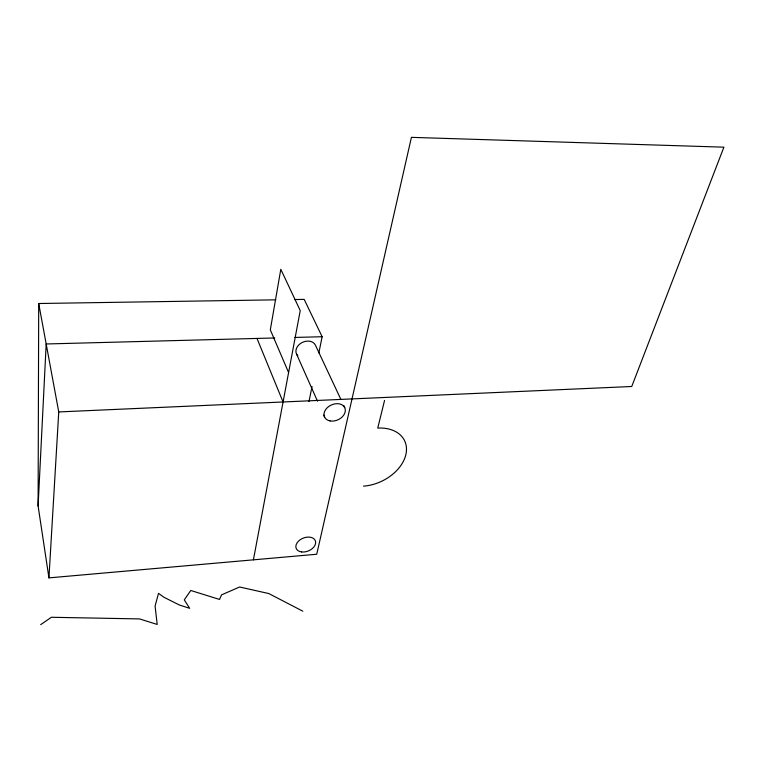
<?xml version="1.0" encoding="UTF-8"?>
<svg xmlns="http://www.w3.org/2000/svg" width="762" height="762" viewBox="0 0 762 762"><rect width="100%" height="100%" fill="white"/><g stroke="black" fill="none" stroke-linecap="round" stroke-linejoin="round"><path stroke-width="1.14" d="M38.7 303.514L58.75 411.937L631.746 386.496L723.9 147.171L411.423 137.35L316.735 554.25L48.939 577.882L38.1 505.92L38.7 303.514L275.749 299.837M38.1 505.92L46.187 343.976L274.758 337.966M48.939 577.882L58.75 411.937M253.413 559.841L300.238 310.601L280.807 269.291L270.31 329.86L288.598 372.551M308.981 401.584L312.039 386.524M318.849 352.939L322.135 336.728L304.19 299.39L294.713 299.542M384.553 400.441L377.752 428.073A38.062 26.699 -25.4 0 1 405.784 454.943A38.062 26.699 -25.4 0 1 363.464 486.137M40.681 624.649L51.378 617.277L139.522 618.915L157.201 624.449L155.086 606.076L158.506 593.35L163.801 597.189L179.27 604.952L189.671 608.314L184.28 599.885L190.767 590.474L219.532 599.446L221.552 594.865L239.611 586.997L268.786 593.55L302.819 611.191M294.894 337.442L322.135 336.728M340.766 399.164L315.401 345.11A10.439 8.011 -24.5 0 0 301.228 343.014A10.439 8.011 -24.5 0 0 297.799 355.787M343.748 405.517L344.738 407.641M296.551 354.092L317.506 401.174M323.698 415.09L324.65 417.233M256.994 338.433L283.064 401.974M330.06 420.929A11.135 8.134 -24.7 0 0 345.31 409.699A11.135 8.134 -24.7 0 0 328.651 406.546A11.135 8.134 -24.7 0 0 330.06 420.929M301.6 551.945A10.316 6.915 -21.9 0 0 315.62 541.858A10.316 6.915 -21.9 0 0 300.028 539.858A10.316 6.915 -21.9 0 0 301.6 551.945"/></g></svg>
